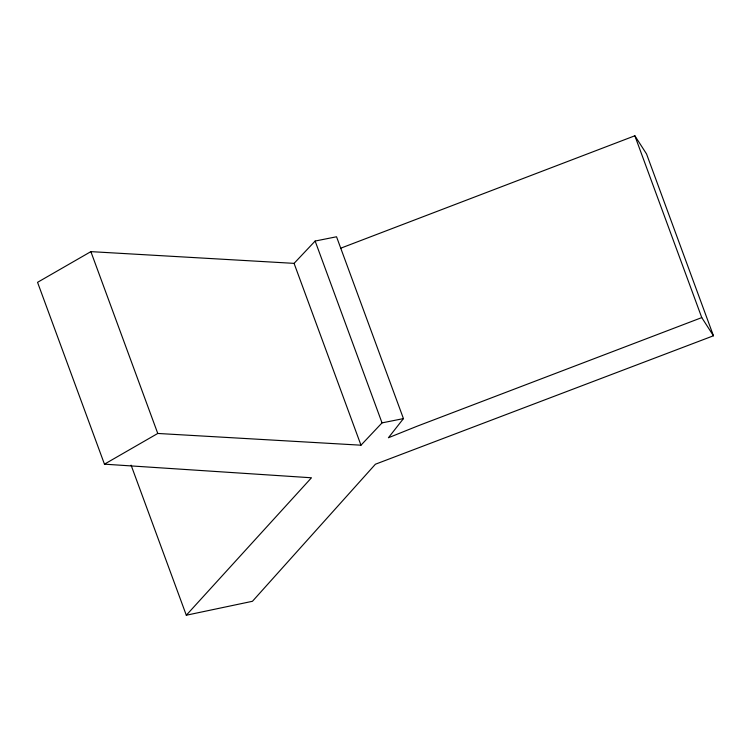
<?xml version="1.0" encoding="UTF-8"?>
<svg xmlns="http://www.w3.org/2000/svg" width="751" height="751" viewBox="0 0 751 751"><rect width="100%" height="100%" fill="white"/><g stroke="black" fill="none" stroke-linecap="round" stroke-linejoin="round"><path stroke-width="1.13" d="M186.304 615.219L311.468 477.777L104.455 464.165L37.55 282.329L90.871 251.632L294.082 263.366L315.138 241.052L336.542 236.772L403.447 418.607L388.417 437.749L417.04 426.249L701.763 317.607L713.45 335.781L375.406 464.221L252.458 601.288L186.304 615.219L131.087 465.151M104.455 464.165L157.766 433.458L360.978 445.193L382.034 422.879L403.447 418.607M340.597 248.252L634.858 135.781L646.545 153.955L713.45 335.781M634.858 135.781L701.763 317.607M315.138 241.052L382.034 422.879M294.082 263.366L360.978 445.193M90.871 251.632L157.766 433.458"/></g></svg>
